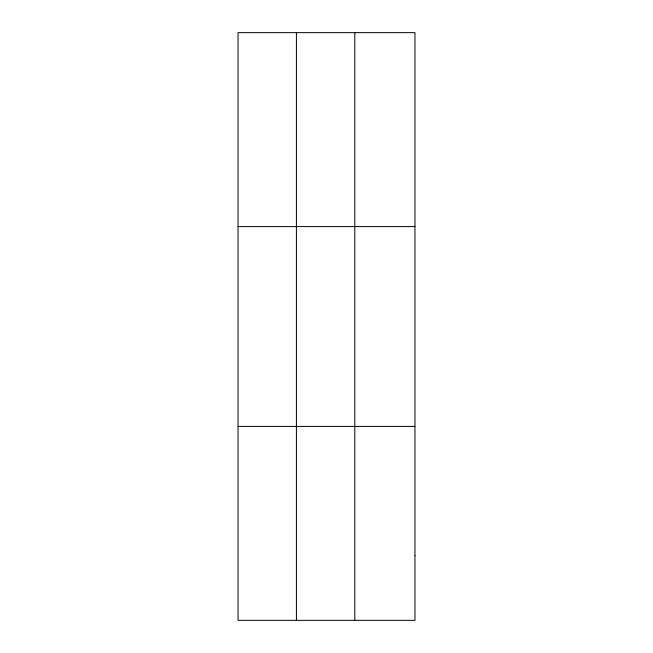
<?xml version="1.0" encoding="UTF-8"?>
<svg xmlns="http://www.w3.org/2000/svg" width="653" height="653" viewBox="0 0 653 653"><rect width="100%" height="100%" fill="white"/><g stroke="black" fill="none" stroke-linecap="round" stroke-linejoin="round"><path stroke-width="0.98" d="M296.421 32.65L296.421 620.35M354.808 32.65L354.808 620.35M238.043 226.591L414.957 226.591M238.043 426.409L414.957 426.409M414.957 555.703L414.957 620.35L238.043 620.35L238.043 32.65L414.957 32.65L414.957 555.703"/></g></svg>
